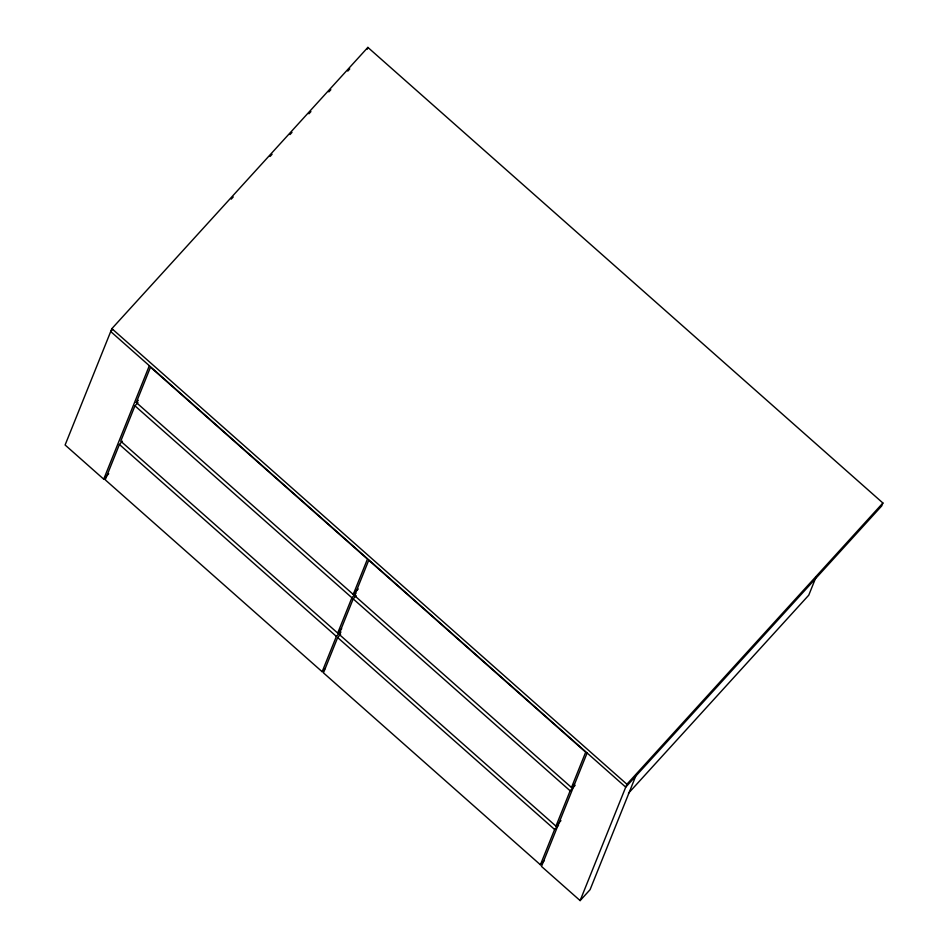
<?xml version="1.0" encoding="UTF-8"?>
<svg xmlns="http://www.w3.org/2000/svg" width="948" height="948" viewBox="0 0 948 948"><rect width="100%" height="100%" fill="white"/><g stroke="black" fill="none" stroke-linecap="round" stroke-linejoin="round"><path stroke-width="1.42" d="M112.694 329.359L110.703 331.539L625.739 787.148L881.735 505.912L882.896 503.009L367.871 47.4L111.876 328.636L65.104 444.991L103.723 479.167L108.7 473.704M103.723 479.167L149.334 365.715M122.399 441.199L119.412 444.482L105.216 479.806L322.166 671.729L325.152 668.447M137.934 402.556L134.948 405.839L120.752 441.164L337.701 633.086L341.695 628.702M136.287 402.509L150.483 367.184L367.445 559.107L353.249 594.432L136.287 402.509L138.278 400.317M367.089 49.343L367.871 47.4M322.166 671.729L336.374 636.404L340.356 632.032M337.701 633.086L351.909 597.761L355.891 593.377M340.64 634.259L337.654 637.542L323.458 672.867L540.407 864.789L544.401 860.417M560.932 820.672L555.955 826.146L338.993 634.224L353.189 598.899L356.175 595.617M540.407 864.789L554.616 829.464L558.597 825.092M555.955 826.146L570.151 790.822L575.128 785.347M571.49 787.492L585.686 752.167L368.736 560.244L354.528 595.569L571.49 787.492L574.476 784.209M587.108 752.973L541.498 866.425L580.129 900.6L590.083 889.662L635.693 776.211M580.129 900.6L626.901 784.233L882.896 503.009M815.908 577.391L808.763 595.166L628.465 793.239M231.229 199.139L233.232 196.947M270.085 156.456L272.076 154.263M290.005 134.569L291.996 132.376M308.93 113.784L310.92 111.591M328.849 91.897L330.84 89.705M347.774 71.1L349.765 68.908M353.249 594.432L358.226 588.969M338.993 634.224L340.984 632.032M111.876 328.636L626.901 784.233M134.948 405.839L351.909 597.761M353.189 598.899L570.151 790.822M119.412 444.482L336.374 636.404M337.654 637.542L554.616 829.464"/></g></svg>
